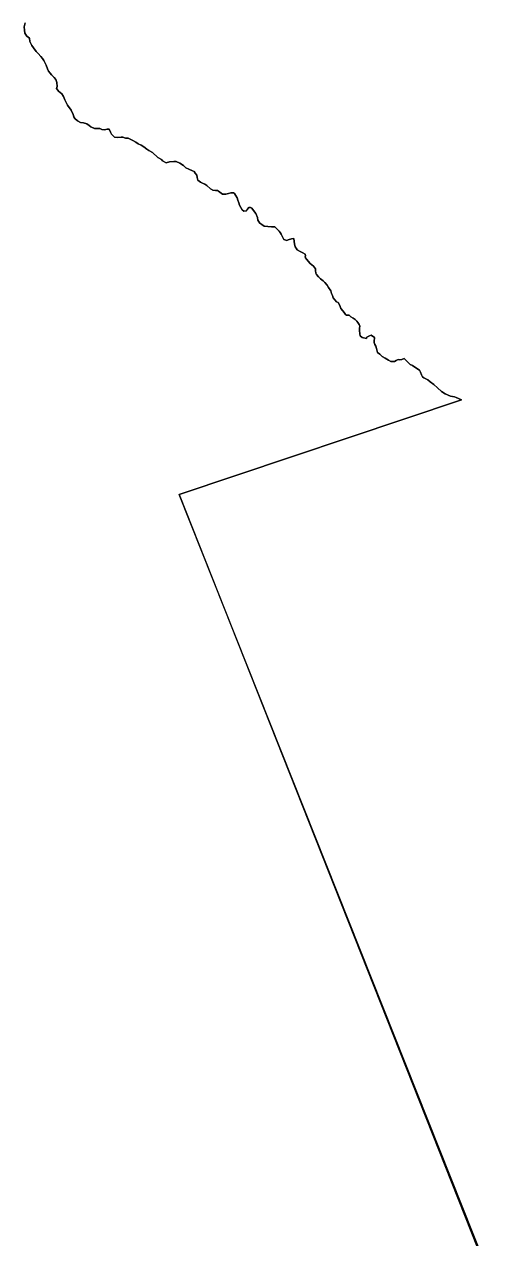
# Model space of a CAD drawing. Header units: inches. Extents: x 33.9 to 41.9, y -4.8 to 5.4.
# Drawn here: x 39.176 to 39.463, y 1.012 to 1.768 of the extents above; entities that cross this region are included whole.
import ezdxf

# ---------------------------------------------------------------- set-up
doc = ezdxf.new("R2010")
doc.units = ezdxf.units.IN
doc.header["$MEASUREMENT"] = 0
doc.layers.add('Counties', color=7, linetype='Continuous')

msp = doc.modelspace()

# ---------------------------------------------------------------- linework, layer by layer
at = {"layer": 'Counties'}
for points in [[(39.46284, 0.99624), (39.27266, 1.47497), (39.44844, 1.53404), (39.44502, 1.5355), (39.44402, 1.53581), (39.44147, 1.5362), (39.43822, 1.53776), (39.43598, 1.53924), (39.43351, 1.54142), (39.43111, 1.5436), (39.42895, 1.54515), (39.42741, 1.5464), (39.42625, 1.54702), (39.42501, 1.54772), (39.42408, 1.54827), (39.42347, 1.54951), (39.42293, 1.55115), (39.42216, 1.55247), (39.42007, 1.55395), (39.41799, 1.55527), (39.41644, 1.55597), (39.41513, 1.55714), (39.41366, 1.55862), (39.41281, 1.55963), (39.41134, 1.55917), (39.40972, 1.55886), (39.40894, 1.55909), (39.4077, 1.55855), (39.4067, 1.55793), (39.40446, 1.55777), (39.40291, 1.55871), (39.4009, 1.55996), (39.39912, 1.56089), (39.3975, 1.56237), (39.39603, 1.56338), (39.3955, 1.56587), (39.39519, 1.56735), (39.39442, 1.56836), (39.39411, 1.56976), (39.39411, 1.57092), (39.39435, 1.57209), (39.39435, 1.57271), (39.39226, 1.57419), (39.39118, 1.57373), (39.38955, 1.57295), (39.38924, 1.57217), (39.38654, 1.57288), (39.38538, 1.57381), (39.38507, 1.57498), (39.385, 1.57707), (39.385, 1.57855), (39.38515, 1.5798), (39.38469, 1.58096), (39.38384, 1.58221), (39.3833, 1.58299), (39.38214, 1.584), (39.38106, 1.58493), (39.37952, 1.58563), (39.37844, 1.58664), (39.37689, 1.58672), (39.37612, 1.58711), (39.37542, 1.58828), (39.3745, 1.58945), (39.37326, 1.59085), (39.37272, 1.59271), (39.37172, 1.5945), (39.37071, 1.59497), (39.36948, 1.59629), (39.36863, 1.59754), (39.36817, 1.59886), (39.36747, 1.6001), (39.36701, 1.60189), (39.36555, 1.60399), (39.3647, 1.60547), (39.36339, 1.60703), (39.3623, 1.60812), (39.36068, 1.60928), (39.35937, 1.61061), (39.35821, 1.61193), (39.35775, 1.61294), (39.35744, 1.6145), (39.35744, 1.61559), (39.35628, 1.6173), (39.35428, 1.61878), (39.35188, 1.62166), (39.35142, 1.62235), (39.35111, 1.62313), (39.35127, 1.62368), (39.35111, 1.62477), (39.34972, 1.62555), (39.3481, 1.6264), (39.34609, 1.62734), (39.34555, 1.62842), (39.34486, 1.6292), (39.3444, 1.63115), (39.34432, 1.63262), (39.34409, 1.63441), (39.34262, 1.63434), (39.34061, 1.63372), (39.3396, 1.63325), (39.33783, 1.63387), (39.3369, 1.63543), (39.33613, 1.63714), (39.33551, 1.63808), (39.3349, 1.63909), (39.33374, 1.64018), (39.33219, 1.64166), (39.3301, 1.64173), (39.32778, 1.64197), (39.32562, 1.64221), (39.32408, 1.64322), (39.32284, 1.64392), (39.32168, 1.64594), (39.32138, 1.6475), (39.32037, 1.65006), (39.31829, 1.65279), (39.3179, 1.65325), (39.31713, 1.65372), (39.31612, 1.65372), (39.31496, 1.65248), (39.3145, 1.65178), (39.31303, 1.65139), (39.31187, 1.6524), (39.31102, 1.65365), (39.31025, 1.65528), (39.30979, 1.65661), (39.30917, 1.65824), (39.30879, 1.65979), (39.30778, 1.66151), (39.30717, 1.66252), (39.30655, 1.66291), (39.30485, 1.66291), (39.3033, 1.66237), (39.30168, 1.66213), (39.29967, 1.66214), (39.29719, 1.66385), (39.29665, 1.66439), (39.29526, 1.6644), (39.29371, 1.66447), (39.29217, 1.66541), (39.28985, 1.66743), (39.28869, 1.66829), (39.2873, 1.66891), (39.28591, 1.66954), (39.28421, 1.67086), (39.2839, 1.67241), (39.2836, 1.67389), (39.28267, 1.67521), (39.28198, 1.67615), (39.2809, 1.67669), (39.27881, 1.67755), (39.2768, 1.67856), (39.27549, 1.67981), (39.27309, 1.68144), (39.27085, 1.68238), (39.26938, 1.68246), (39.26675, 1.68223), (39.26451, 1.68161), (39.26235, 1.68278), (39.26165, 1.68355), (39.25949, 1.68496), (39.25601, 1.68791), (39.25377, 1.68932), (39.25261, 1.69009), (39.25068, 1.6915), (39.24914, 1.69266), (39.2472, 1.69337), (39.24581, 1.69438), (39.24388, 1.69555), (39.24087, 1.69687), (39.23924, 1.69695), (39.2377, 1.6975), (39.23654, 1.69758), (39.23453, 1.69734), (39.23244, 1.6975), (39.23066, 1.69952), (39.22997, 1.70077), (39.22912, 1.70248), (39.22781, 1.70256), (39.22618, 1.70202), (39.22464, 1.70233), (39.22332, 1.70303), (39.22201, 1.70288), (39.21992, 1.70304), (39.21768, 1.70389), (39.21668, 1.70475), (39.21513, 1.70576), (39.2132, 1.70639), (39.21127, 1.70662), (39.20949, 1.70771), (39.20771, 1.70919), (39.20717, 1.7102), (39.20679, 1.71168), (39.2054, 1.71432), (39.20316, 1.71744), (39.20293, 1.71798), (39.20247, 1.71915), (39.20162, 1.72078), (39.20069, 1.72296), (39.19961, 1.72459), (39.19753, 1.7263), (39.19714, 1.72685), (39.19637, 1.72794), (39.19676, 1.72918), (39.19653, 1.73167), (39.19591, 1.73354), (39.19483, 1.7347), (39.19329, 1.73634), (39.19244, 1.73743), (39.19136, 1.73859), (39.19082, 1.74015), (39.18982, 1.74248), (39.18843, 1.7452), (39.18766, 1.74653), (39.18658, 1.74785), (39.18503, 1.74956), (39.1838, 1.75096), (39.18194, 1.75322), (39.1811, 1.75462), (39.17971, 1.75711), (39.17948, 1.75928), (39.17793, 1.76045), (39.1767, 1.76224), (39.17647, 1.76426), (39.17632, 1.76636), (39.17686, 1.76869)], [(39.17686, 1.76869), (39.17632, 1.76636), (39.17647, 1.76426), (39.1767, 1.76224), (39.17793, 1.76045), (39.17948, 1.75928), (39.17971, 1.75711), (39.1811, 1.75462), (39.18194, 1.75322), (39.1838, 1.75096), (39.18503, 1.74956), (39.18658, 1.74785), (39.18766, 1.74653), (39.18843, 1.7452), (39.18982, 1.74248), (39.19082, 1.74015), (39.19136, 1.73859), (39.19244, 1.73743), (39.19329, 1.73634), (39.19483, 1.7347), (39.19591, 1.73354), (39.19653, 1.73167), (39.19676, 1.72918), (39.19637, 1.72794), (39.19714, 1.72685), (39.19753, 1.7263), (39.19961, 1.72459), (39.20069, 1.72296), (39.20162, 1.72078), (39.20247, 1.71915), (39.20293, 1.71798), (39.20316, 1.71744), (39.2054, 1.71432), (39.20679, 1.71168), (39.20717, 1.7102), (39.20771, 1.70919), (39.20949, 1.70771), (39.21127, 1.70662), (39.2132, 1.70639), (39.21513, 1.70576), (39.21668, 1.70475), (39.21768, 1.70389), (39.21992, 1.70304), (39.22201, 1.70288), (39.22332, 1.70303), (39.22464, 1.70233), (39.22618, 1.70202), (39.22781, 1.70256), (39.22912, 1.70248), (39.22997, 1.70077), (39.23066, 1.69952), (39.23244, 1.6975), (39.23453, 1.69734), (39.23654, 1.69758), (39.2377, 1.6975), (39.23924, 1.69695), (39.24087, 1.69687), (39.24388, 1.69555), (39.24581, 1.69438), (39.2472, 1.69337), (39.24914, 1.69266), (39.25068, 1.6915), (39.25261, 1.69009), (39.25377, 1.68932), (39.25601, 1.68791), (39.25949, 1.68496), (39.26165, 1.68355), (39.26235, 1.68278), (39.26451, 1.68161), (39.26675, 1.68223), (39.26938, 1.68246), (39.27085, 1.68238), (39.27309, 1.68144), (39.27549, 1.67981), (39.2768, 1.67856), (39.27881, 1.67755), (39.2809, 1.67669), (39.28198, 1.67615), (39.28267, 1.67521), (39.2836, 1.67389), (39.2839, 1.67241), (39.28421, 1.67086), (39.28591, 1.66954), (39.2873, 1.66891), (39.28869, 1.66829), (39.28985, 1.66743), (39.29217, 1.66541), (39.29371, 1.66447), (39.29526, 1.6644), (39.29665, 1.66439), (39.29719, 1.66385), (39.29967, 1.66214), (39.30168, 1.66213), (39.3033, 1.66237), (39.30485, 1.66291), (39.30655, 1.66291), (39.30717, 1.66252), (39.30778, 1.66151), (39.30879, 1.65979), (39.30917, 1.65824), (39.30979, 1.65661), (39.31025, 1.65528), (39.31102, 1.65365), (39.31187, 1.6524), (39.31303, 1.65139), (39.3145, 1.65178), (39.31496, 1.65248), (39.31612, 1.65372), (39.31713, 1.65372), (39.3179, 1.65325), (39.31829, 1.65279), (39.32037, 1.65006), (39.32138, 1.6475), (39.32168, 1.64594), (39.32284, 1.64392), (39.32408, 1.64322), (39.32562, 1.64221), (39.32778, 1.64197), (39.3301, 1.64173), (39.33219, 1.64166), (39.33374, 1.64018), (39.3349, 1.63909), (39.33551, 1.63808), (39.33613, 1.63714), (39.3369, 1.63543), (39.33783, 1.63387), (39.3396, 1.63325), (39.34061, 1.63372), (39.34262, 1.63434), (39.34409, 1.63441), (39.34432, 1.63262), (39.3444, 1.63115), (39.34486, 1.6292), (39.34555, 1.62842), (39.34609, 1.62734), (39.3481, 1.6264), (39.34972, 1.62555), (39.35111, 1.62477), (39.35127, 1.62368), (39.35111, 1.62313), (39.35142, 1.62235), (39.35188, 1.62166), (39.35428, 1.61878), (39.35628, 1.6173), (39.35744, 1.61559), (39.35744, 1.6145), (39.35775, 1.61294), (39.35821, 1.61193), (39.35937, 1.61061), (39.36068, 1.60928), (39.3623, 1.60812), (39.36339, 1.60703), (39.3647, 1.60547), (39.36555, 1.60399), (39.36701, 1.60189), (39.36747, 1.6001), (39.36817, 1.59886), (39.36863, 1.59754), (39.36948, 1.59629), (39.37071, 1.59497), (39.37172, 1.5945), (39.37272, 1.59271), (39.37326, 1.59085), (39.3745, 1.58945), (39.37542, 1.58828), (39.37612, 1.58711), (39.37689, 1.58672), (39.37844, 1.58664), (39.37952, 1.58563), (39.38106, 1.58493), (39.38214, 1.584), (39.3833, 1.58299), (39.38384, 1.58221), (39.38469, 1.58096), (39.38515, 1.5798), (39.385, 1.57855), (39.385, 1.57707), (39.38507, 1.57498), (39.38538, 1.57381), (39.38654, 1.57288), (39.38924, 1.57217), (39.38955, 1.57295), (39.39118, 1.57373), (39.39226, 1.57419), (39.39435, 1.57271), (39.39435, 1.57209), (39.39411, 1.57092), (39.39411, 1.56976), (39.39442, 1.56836), (39.39519, 1.56735), (39.3955, 1.56587), (39.39603, 1.56338), (39.3975, 1.56237), (39.39912, 1.56089), (39.4009, 1.55996), (39.40291, 1.55871), (39.40446, 1.55777), (39.4067, 1.55793), (39.4077, 1.55855), (39.40894, 1.55909), (39.40972, 1.55886), (39.41134, 1.55917), (39.41281, 1.55963), (39.41366, 1.55862), (39.41513, 1.55714), (39.41644, 1.55597), (39.41799, 1.55527), (39.42007, 1.55395), (39.42216, 1.55247), (39.42293, 1.55115), (39.42347, 1.54951), (39.42408, 1.54827), (39.42501, 1.54772), (39.42625, 1.54702), (39.42741, 1.5464), (39.42895, 1.54515), (39.43111, 1.5436), (39.43351, 1.54142), (39.43598, 1.53924), (39.43822, 1.53776), (39.44147, 1.5362), (39.44402, 1.53581), (39.44502, 1.5355), (39.44844, 1.53404), (39.27266, 1.47497), (39.46246, 0.99521)], [(39.46284, 0.99624), (39.27266, 1.47497), (39.44844, 1.53404), (39.44502, 1.5355), (39.44402, 1.53581), (39.44147, 1.5362), (39.43822, 1.53776), (39.43598, 1.53924), (39.43351, 1.54142), (39.43111, 1.5436), (39.42895, 1.54515), (39.42741, 1.5464), (39.42625, 1.54702), (39.42501, 1.54772), (39.42408, 1.54827), (39.42347, 1.54951), (39.42293, 1.55115), (39.42216, 1.55247), (39.42007, 1.55395), (39.41799, 1.55527), (39.41644, 1.55597), (39.41513, 1.55714), (39.41366, 1.55862), (39.41281, 1.55963), (39.41134, 1.55917), (39.40972, 1.55886), (39.40894, 1.55909), (39.4077, 1.55855), (39.4067, 1.55793), (39.40446, 1.55777), (39.40291, 1.55871), (39.4009, 1.55996), (39.39912, 1.56089), (39.3975, 1.56237), (39.39603, 1.56338), (39.3955, 1.56587), (39.39519, 1.56735), (39.39442, 1.56836), (39.39411, 1.56976), (39.39411, 1.57092), (39.39435, 1.57209), (39.39435, 1.57271), (39.39226, 1.57419), (39.39118, 1.57373), (39.38955, 1.57295), (39.38924, 1.57217), (39.38654, 1.57288), (39.38538, 1.57381), (39.38507, 1.57498), (39.385, 1.57707), (39.385, 1.57855), (39.38515, 1.5798), (39.38469, 1.58096), (39.38384, 1.58221), (39.3833, 1.58299), (39.38214, 1.584), (39.38106, 1.58493), (39.37952, 1.58563), (39.37844, 1.58664), (39.37689, 1.58672), (39.37612, 1.58711), (39.37542, 1.58828), (39.3745, 1.58945), (39.37326, 1.59085), (39.37272, 1.59271), (39.37172, 1.5945), (39.37071, 1.59497), (39.36948, 1.59629), (39.36863, 1.59754), (39.36817, 1.59886), (39.36747, 1.6001), (39.36701, 1.60189), (39.36555, 1.60399), (39.3647, 1.60547), (39.36339, 1.60703), (39.3623, 1.60812), (39.36068, 1.60928), (39.35937, 1.61061), (39.35821, 1.61193), (39.35775, 1.61294), (39.35744, 1.6145), (39.35744, 1.61559), (39.35628, 1.6173), (39.35428, 1.61878), (39.35188, 1.62166), (39.35142, 1.62235), (39.35111, 1.62313), (39.35127, 1.62368), (39.35111, 1.62477), (39.34972, 1.62555), (39.3481, 1.6264), (39.34609, 1.62734), (39.34555, 1.62842), (39.34486, 1.6292), (39.3444, 1.63115), (39.34432, 1.63262), (39.34409, 1.63441), (39.34262, 1.63434), (39.34061, 1.63372), (39.3396, 1.63325), (39.33783, 1.63387), (39.3369, 1.63543), (39.33613, 1.63714), (39.33551, 1.63808), (39.3349, 1.63909), (39.33374, 1.64018), (39.33219, 1.64166), (39.3301, 1.64173), (39.32778, 1.64197), (39.32562, 1.64221), (39.32408, 1.64322), (39.32284, 1.64392), (39.32168, 1.64594), (39.32138, 1.6475), (39.32037, 1.65006), (39.31829, 1.65279), (39.3179, 1.65325), (39.31713, 1.65372), (39.31612, 1.65372), (39.31496, 1.65248), (39.3145, 1.65178), (39.31303, 1.65139), (39.31187, 1.6524), (39.31102, 1.65365), (39.31025, 1.65528), (39.30979, 1.65661), (39.30917, 1.65824), (39.30879, 1.65979), (39.30778, 1.66151), (39.30717, 1.66252), (39.30655, 1.66291), (39.30485, 1.66291), (39.3033, 1.66237), (39.30168, 1.66213), (39.29967, 1.66214), (39.29719, 1.66385), (39.29665, 1.66439), (39.29526, 1.6644), (39.29371, 1.66447), (39.29217, 1.66541), (39.28985, 1.66743), (39.28869, 1.66829), (39.2873, 1.66891), (39.28591, 1.66954), (39.28421, 1.67086), (39.2839, 1.67241), (39.2836, 1.67389), (39.28267, 1.67521), (39.28198, 1.67615), (39.2809, 1.67669), (39.27881, 1.67755), (39.2768, 1.67856), (39.27549, 1.67981), (39.27309, 1.68144), (39.27085, 1.68238), (39.26938, 1.68246), (39.26675, 1.68223), (39.26451, 1.68161), (39.26235, 1.68278), (39.26165, 1.68355), (39.25949, 1.68496), (39.25601, 1.68791), (39.25377, 1.68932), (39.25261, 1.69009), (39.25068, 1.6915), (39.24914, 1.69266), (39.2472, 1.69337), (39.24581, 1.69438), (39.24388, 1.69555), (39.24087, 1.69687), (39.23924, 1.69695), (39.2377, 1.6975), (39.23654, 1.69758), (39.23453, 1.69734), (39.23244, 1.6975), (39.23066, 1.69952), (39.22997, 1.70077), (39.22912, 1.70248), (39.22781, 1.70256), (39.22618, 1.70202), (39.22464, 1.70233), (39.22332, 1.70303), (39.22201, 1.70288), (39.21992, 1.70304), (39.21768, 1.70389), (39.21668, 1.70475), (39.21513, 1.70576), (39.2132, 1.70639), (39.21127, 1.70662), (39.20949, 1.70771), (39.20771, 1.70919), (39.20717, 1.7102), (39.20679, 1.71168), (39.2054, 1.71432), (39.20316, 1.71744), (39.20293, 1.71798), (39.20247, 1.71915), (39.20162, 1.72078), (39.20069, 1.72296), (39.19961, 1.72459), (39.19753, 1.7263), (39.19714, 1.72685), (39.19637, 1.72794), (39.19676, 1.72918), (39.19653, 1.73167), (39.19591, 1.73354), (39.19483, 1.7347), (39.19329, 1.73634), (39.19244, 1.73743), (39.19136, 1.73859), (39.19082, 1.74015), (39.18982, 1.74248), (39.18843, 1.7452), (39.18766, 1.74653), (39.18658, 1.74785), (39.18503, 1.74956), (39.1838, 1.75096), (39.18194, 1.75322), (39.1811, 1.75462), (39.17971, 1.75711), (39.17948, 1.75928), (39.17793, 1.76045), (39.1767, 1.76224), (39.17647, 1.76426), (39.17632, 1.76636), (39.17686, 1.76869)], [(39.17686, 1.76869), (39.17632, 1.76636), (39.17647, 1.76426), (39.1767, 1.76224), (39.17793, 1.76045), (39.17948, 1.75928), (39.17971, 1.75711), (39.1811, 1.75462), (39.18194, 1.75322), (39.1838, 1.75096), (39.18503, 1.74956), (39.18658, 1.74785), (39.18766, 1.74653), (39.18843, 1.7452), (39.18982, 1.74248), (39.19082, 1.74015), (39.19136, 1.73859), (39.19244, 1.73743), (39.19329, 1.73634), (39.19483, 1.7347), (39.19591, 1.73354), (39.19653, 1.73167), (39.19676, 1.72918), (39.19637, 1.72794), (39.19714, 1.72685), (39.19753, 1.7263), (39.19961, 1.72459), (39.20069, 1.72296), (39.20162, 1.72078), (39.20247, 1.71915), (39.20293, 1.71798), (39.20316, 1.71744), (39.2054, 1.71432), (39.20679, 1.71168), (39.20717, 1.7102), (39.20771, 1.70919), (39.20949, 1.70771), (39.21127, 1.70662), (39.2132, 1.70639), (39.21513, 1.70576), (39.21668, 1.70475), (39.21768, 1.70389), (39.21992, 1.70304), (39.22201, 1.70288), (39.22332, 1.70303), (39.22464, 1.70233), (39.22618, 1.70202), (39.22781, 1.70256), (39.22912, 1.70248), (39.22997, 1.70077), (39.23066, 1.69952), (39.23244, 1.6975), (39.23453, 1.69734), (39.23654, 1.69758), (39.2377, 1.6975), (39.23924, 1.69695), (39.24087, 1.69687), (39.24388, 1.69555), (39.24581, 1.69438), (39.2472, 1.69337), (39.24914, 1.69266), (39.25068, 1.6915), (39.25261, 1.69009), (39.25377, 1.68932), (39.25601, 1.68791), (39.25949, 1.68496), (39.26165, 1.68355), (39.26235, 1.68278), (39.26451, 1.68161), (39.26675, 1.68223), (39.26938, 1.68246), (39.27085, 1.68238), (39.27309, 1.68144), (39.27549, 1.67981), (39.2768, 1.67856), (39.27881, 1.67755), (39.2809, 1.67669), (39.28198, 1.67615), (39.28267, 1.67521), (39.2836, 1.67389), (39.2839, 1.67241), (39.28421, 1.67086), (39.28591, 1.66954), (39.2873, 1.66891), (39.28869, 1.66829), (39.28985, 1.66743), (39.29217, 1.66541), (39.29371, 1.66447), (39.29526, 1.6644), (39.29665, 1.66439), (39.29719, 1.66385), (39.29967, 1.66214), (39.30168, 1.66213), (39.3033, 1.66237), (39.30485, 1.66291), (39.30655, 1.66291), (39.30717, 1.66252), (39.30778, 1.66151), (39.30879, 1.65979), (39.30917, 1.65824), (39.30979, 1.65661), (39.31025, 1.65528), (39.31102, 1.65365), (39.31187, 1.6524), (39.31303, 1.65139), (39.3145, 1.65178), (39.31496, 1.65248), (39.31612, 1.65372), (39.31713, 1.65372), (39.3179, 1.65325), (39.31829, 1.65279), (39.32037, 1.65006), (39.32138, 1.6475), (39.32168, 1.64594), (39.32284, 1.64392), (39.32408, 1.64322), (39.32562, 1.64221), (39.32778, 1.64197), (39.3301, 1.64173), (39.33219, 1.64166), (39.33374, 1.64018), (39.3349, 1.63909), (39.33551, 1.63808), (39.33613, 1.63714), (39.3369, 1.63543), (39.33783, 1.63387), (39.3396, 1.63325), (39.34061, 1.63372), (39.34262, 1.63434), (39.34409, 1.63441), (39.34432, 1.63262), (39.3444, 1.63115), (39.34486, 1.6292), (39.34555, 1.62842), (39.34609, 1.62734), (39.3481, 1.6264), (39.34972, 1.62555), (39.35111, 1.62477), (39.35127, 1.62368), (39.35111, 1.62313), (39.35142, 1.62235), (39.35188, 1.62166), (39.35428, 1.61878), (39.35628, 1.6173), (39.35744, 1.61559), (39.35744, 1.6145), (39.35775, 1.61294), (39.35821, 1.61193), (39.35937, 1.61061), (39.36068, 1.60928), (39.3623, 1.60812), (39.36339, 1.60703), (39.3647, 1.60547), (39.36555, 1.60399), (39.36701, 1.60189), (39.36747, 1.6001), (39.36817, 1.59886), (39.36863, 1.59754), (39.36948, 1.59629), (39.37071, 1.59497), (39.37172, 1.5945), (39.37272, 1.59271), (39.37326, 1.59085), (39.3745, 1.58945), (39.37542, 1.58828), (39.37612, 1.58711), (39.37689, 1.58672), (39.37844, 1.58664), (39.37952, 1.58563), (39.38106, 1.58493), (39.38214, 1.584), (39.3833, 1.58299), (39.38384, 1.58221), (39.38469, 1.58096), (39.38515, 1.5798), (39.385, 1.57855), (39.385, 1.57707), (39.38507, 1.57498), (39.38538, 1.57381), (39.38654, 1.57288), (39.38924, 1.57217), (39.38955, 1.57295), (39.39118, 1.57373), (39.39226, 1.57419), (39.39435, 1.57271), (39.39435, 1.57209), (39.39411, 1.57092), (39.39411, 1.56976), (39.39442, 1.56836), (39.39519, 1.56735), (39.3955, 1.56587), (39.39603, 1.56338), (39.3975, 1.56237), (39.39912, 1.56089), (39.4009, 1.55996), (39.40291, 1.55871), (39.40446, 1.55777), (39.4067, 1.55793), (39.4077, 1.55855), (39.40894, 1.55909), (39.40972, 1.55886), (39.41134, 1.55917), (39.41281, 1.55963), (39.41366, 1.55862), (39.41513, 1.55714), (39.41644, 1.55597), (39.41799, 1.55527), (39.42007, 1.55395), (39.42216, 1.55247), (39.42293, 1.55115), (39.42347, 1.54951), (39.42408, 1.54827), (39.42501, 1.54772), (39.42625, 1.54702), (39.42741, 1.5464), (39.42895, 1.54515), (39.43111, 1.5436), (39.43351, 1.54142), (39.43598, 1.53924), (39.43822, 1.53776), (39.44147, 1.5362), (39.44402, 1.53581), (39.44502, 1.5355), (39.44844, 1.53404), (39.27266, 1.47497), (39.46246, 0.99521)]]:
    msp.add_lwpolyline(points, dxfattribs=at)

doc.saveas('drawing.dxf')
